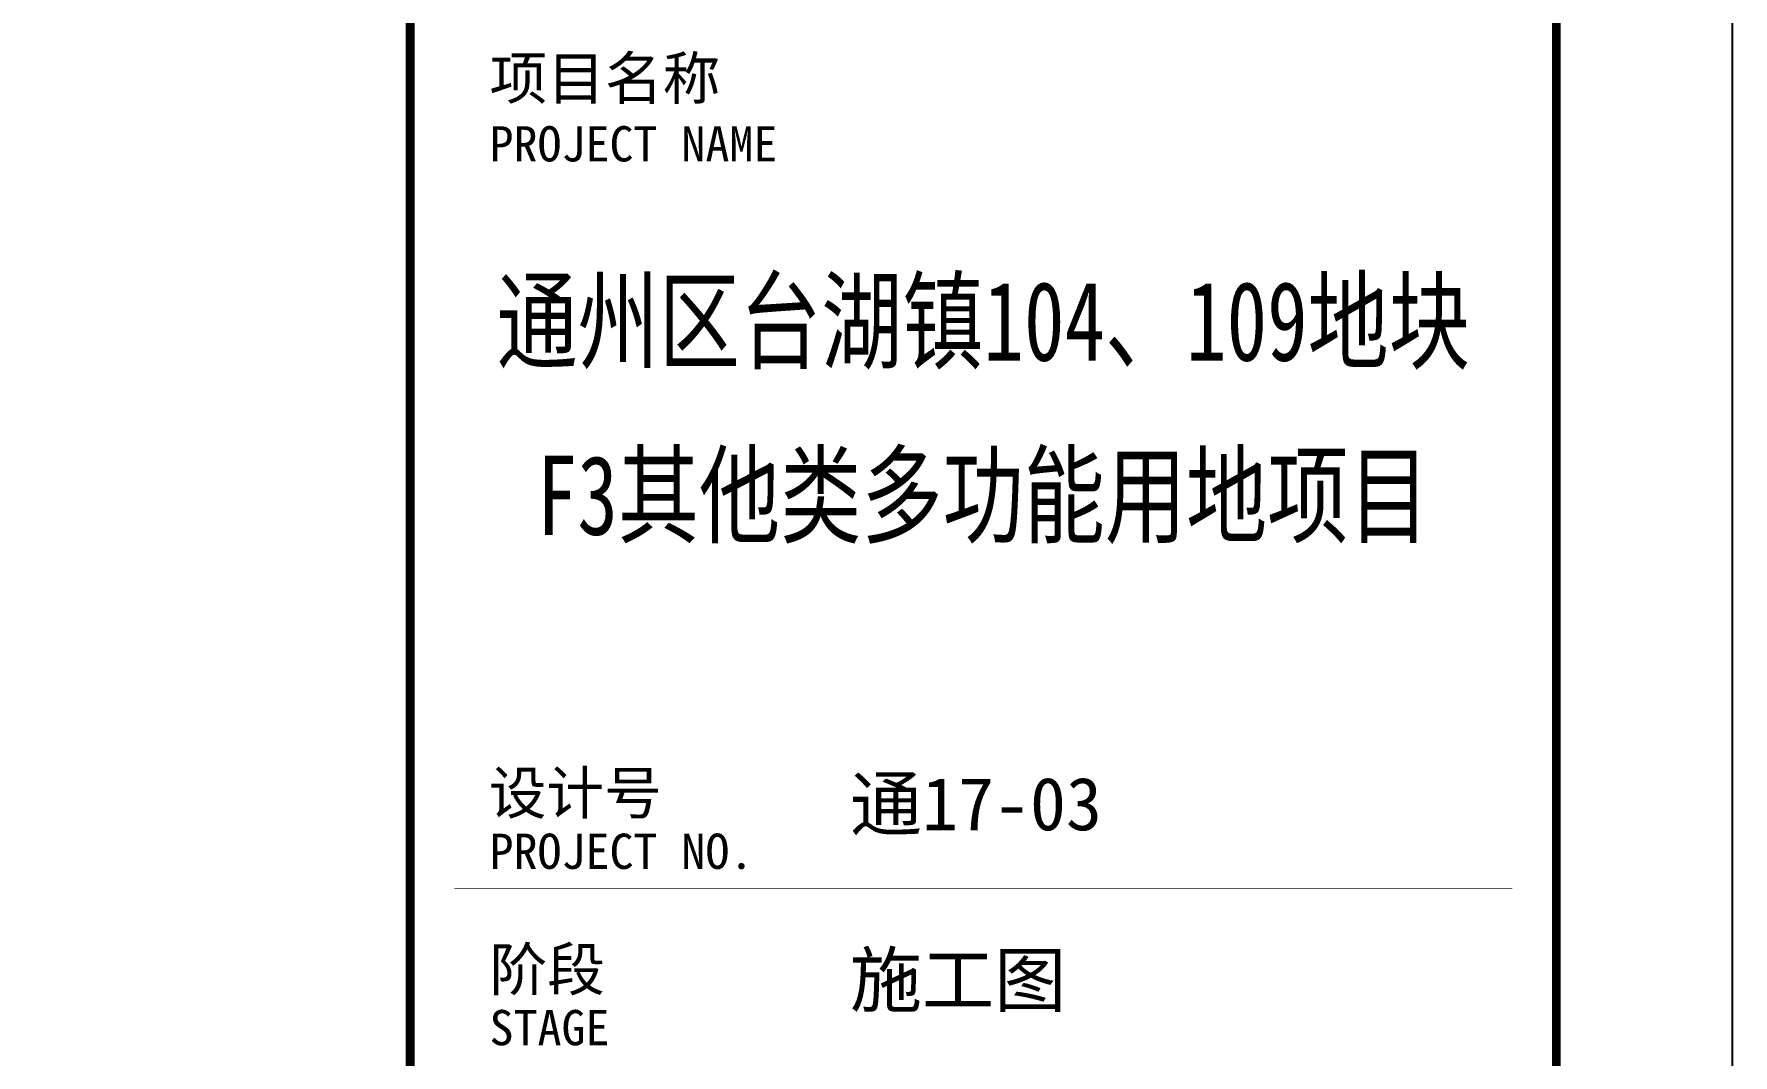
# Model space of a CAD drawing. Extents: x -67167 to 417929, y -86205 to 407116.
# Drawn here: x 310963 to 320599, y 318424 to 324214 of the extents above; entities that cross this region are included whole.
import ezdxf
from ezdxf.enums import TextEntityAlignment as Align

# ---------------------------------------------------------------- set-up
doc = ezdxf.new("R2010")
doc.units = 0
doc.header["$LTSCALE"] = 1000
doc.layers.add('SHEET_LINE', color=6, linetype='Continuous')
doc.styles.add('图签信息$0$华文细黑', font='STXIHEI.TTF', dxfattribs={"height": 10})

# ---------------------------------------------------------------- blocks, each defined once
blk = doc.blocks.new('图签信息')
at = {"const_width": 0.5}
blk.add_lwpolyline([(-65, 0), (0, 0), (0, 500.5), (-65, 500.5)], close=True, dxfattribs=at)
at = {"const_width": 0.05}
blk.add_lwpolyline([(-62.5, 450.865), (-2.5, 450.865)], dxfattribs=at)
at = {"style": '图签信息$0$华文细黑'}
for s, height, p in [('项目名称', 2.4, (-60.5, 498.003)), ('PROJECT NAME', 2, (-60.5, 494.079)), ('设计号', 2.4, (-60.545, 457.479)), ('PROJECT NO.', 2, (-60.5, 453.965)), ('阶段', 2.4, (-60.5, 447.469)), ('STAGE', 2, (-60.5, 443.965))]:
    blk.add_text(s, height=height, dxfattribs=at).set_placement(p, align=Align.TOP_LEFT)
at = {"color": 4, "style": '图签信息$0$华文细黑', "width": 0.75}
for s, p in [('通州区台湖镇104、109地块', (-32.5, 480.778)), ('F3其他类多功能用地项目', (-32.5, 470.905))]:
    blk.add_text(s, height=4.5, dxfattribs=at).set_placement(p, align=Align.CENTER)
at = {"color": 4, "ltscale": 0.001, "char_height": 3, "width": 58.48948, "attachment_point": 4, "style": '图签信息$0$华文细黑'}
for s, insert in [('通17-03', (-40.062, 455.511)), ('施工图', (-40.062, 445.511))]:
    blk.add_mtext(s, dxfattribs=dict(at, insert=insert))

msp = doc.modelspace()

# ---------------------------------------------------------------- linework, layer by layer
at = {"linetype": 'Continuous'}
msp.add_lwpolyline([(215471.741, 273282.933), (320596.741, 273282.934), (320596.741, 332682.934), (215471.741, 332682.933)], close=True, dxfattribs=at)
at = {"layer": 'SHEET_LINE'}
for points, const_width in [([(215471.741, 273282.933), (215471.741, 332682.933), (320596.741, 332682.934), (320596.741, 273282.934)], 5), ([(217971.741, 274282.933), (217971.741, 331682.933), (319596.741, 331682.934), (319596.741, 274282.934)], 50)]:
    msp.add_lwpolyline(points, close=True, dxfattribs=dict(at, const_width=const_width))

# ---------------------------------------------------------------- block references
at = {"color": 2, "xscale": 100, "yscale": 100, "zscale": 100, "rotation": 6.766489651874448e-07}
msp.add_blockref('图签信息', (319596.741, 274282.934), dxfattribs=at)

doc.saveas('drawing.dxf')
